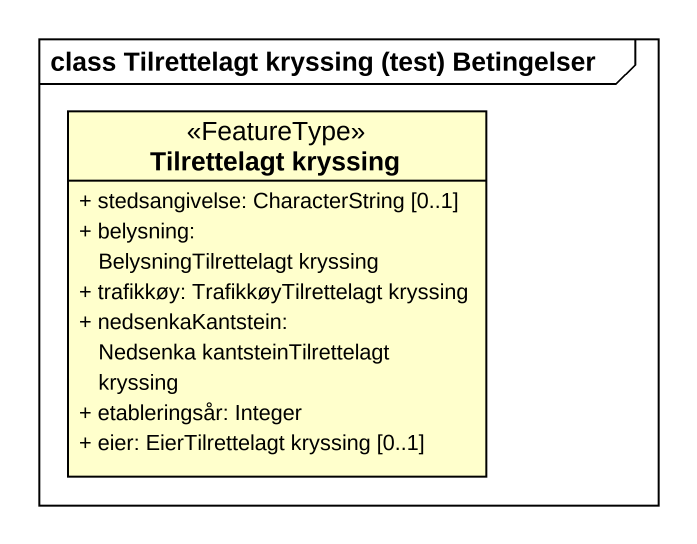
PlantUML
@startuml
mainframe class Tilrettelagt kryssing (test) Betingelser
hide circle
hide empty members
skinparam classAttributeIconSize 0
class "Tilrettelagt kryssing" as Tilrettelagt_kryssing <<FeatureType>> {
  + stedsangivelse: CharacterString [0..1]
  + belysning: BelysningTilrettelagt kryssing
  + trafikkøy: TrafikkøyTilrettelagt kryssing
  + nedsenkaKantstein: Nedsenka kantsteinTilrettelagt kryssing
  + etableringsår: Integer
  + eier: EierTilrettelagt kryssing [0..1]
}
@enduml
